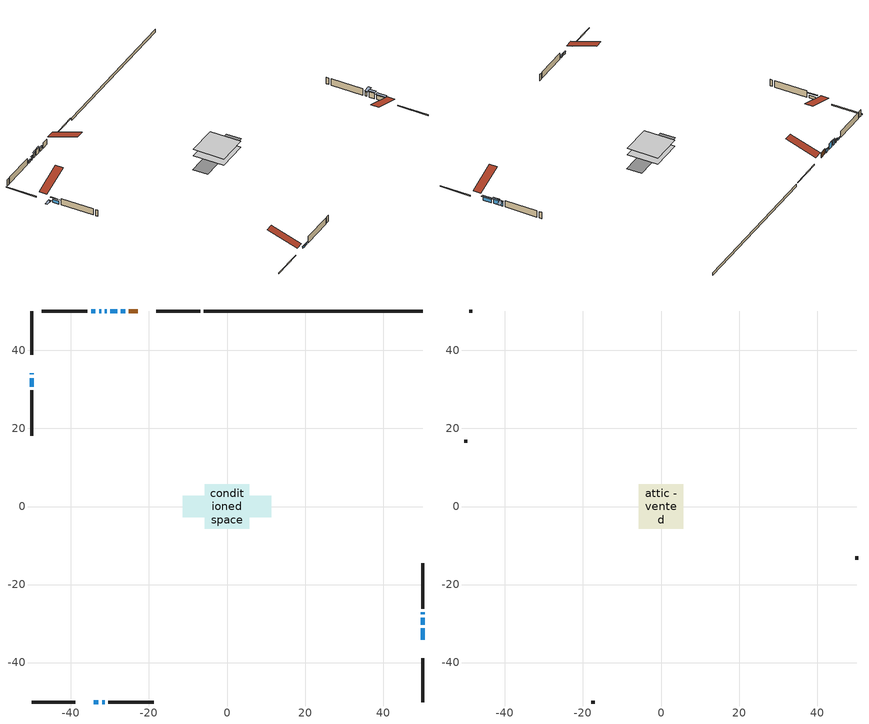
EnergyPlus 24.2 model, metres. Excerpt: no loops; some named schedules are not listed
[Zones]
conditioned space
 floor adiabatic (Floor2 construction): -5.54,-5.54 -5.54,5.54 5.54,5.54 5.54,-5.54 z0.34
 floor adiabatic (AdiabaticFloorConstruction): -5.65,-5.65 -5.65,5.65 5.65,5.65 5.65,-5.65 z0.34
 floor foundation (Slab1 construction): -11.31,-2.71 -11.31,2.71 11.31,2.71 11.31,-2.71 z-0.73
 wall outside (RimJoist1 construction): -6.89,50.13 -18.08,50.13 / -50.13,-50.13 -38.93,-50.13 / -50.13,50.13 -50.13,38.93 / 50.13,-50.13 50.13,-38.93 z0.34:0.64
 wall outside (AdiabaticWallConstruction 1): -22.84,50.13 -25.18,50.13 z0.34:2.37
 wall outside (AdiabaticWallConstruction): -50.13,34.18 -50.13,33.85 z0.33:0.45; -26.11,50.13 -27.23,50.13 / -50.13,32.93 -50.13,30.69 / -32.3,50.13 -32.81,50.13 z0.34:1.46; -28.16,50.13 -29.89,50.13 / 50.13,-30.3 50.13,-28.57 z0.34:2.45; 50.13,-34.17 50.13,-31.23 z0.34:1.97; -34.17,-50.13 -32.95,-50.13 z0.34:0.95; -30.81,50.13 -31.37,50.13 z0.34:2.12; 50.13,-27.64 50.13,-27.13 z0.34:2.02; -32.02,-50.13 -31.36,-50.13 z0.34:0.9; -33.74,50.13 -34.86,50.13 z0.34:0.85
 wall outside (Wall1 construction): -35.79,50.13 -47.44,50.13 / -30.43,-50.13 -18.78,-50.13 / -50.13,29.76 -50.13,18.1 / 50.13,-26.2 50.13,-14.55 z0.34:2.78
 wall foundation (FoundationWall1 construction): 50.13,50.13 -5.96,50.13 z-0.73:0.34
 window (WindowConstruction 10): -50.13,34.17 -50.13,33.86 z0.34:0.44
 window (WindowConstruction 5): -26.11,50.13 -27.23,50.13 z0.34:1.46
 window (WindowConstruction 6): -28.16,50.13 -29.89,50.13 z0.34:2.45
 window (WindowConstruction 7): 50.13,-34.17 50.13,-31.23 z0.34:1.96
 window (WindowConstruction 8): 50.13,-30.3 50.13,-28.57 z0.34:2.45
 window (WindowConstruction 9): -34.17,-50.13 -32.95,-50.13 z0.34:0.95
 window (WindowConstruction 11): -30.82,50.13 -31.37,50.13 z0.34:2.12
 window (WindowConstruction): 50.13,-27.64 50.13,-27.13 z0.34:2.02
 window (WindowConstruction 1): -32.02,-50.13 -31.36,-50.13 z0.34:0.9
 window (WindowConstruction 2): -50.13,32.93 -50.13,30.69 z0.34:1.46
 window (WindowConstruction 3): -32.3,50.13 -32.81,50.13 z0.34:1.46
 window (WindowConstruction 4): -33.74,50.13 -34.86,50.13 z0.34:0.85
 door (Door): -22.84,50.13 -25.18,50.13 z0.34:2.37
 ceiling adiabatic (AdiabaticFloorConstruction): 5.65,-5.65 5.65,5.65 -5.65,5.65 -5.65,-5.65 z0.34
attic - vented
 floor to conditioned space (Floor1 construction Reversed): -5.65,-5.65 -5.65,5.65 5.65,5.65 5.65,-5.65 z2.78
 wall outside (Wall2 construction): -48.37,50.13 -49.2,50.13 / -17.85,-50.13 -17.02,-50.13 / -50.13,17.18 -50.13,16.35 / 50.13,-13.62 50.13,-12.79 z0.34:2.78
 roof outside (Roof1 construction): -21.91,50.13,2.78 -21.91,39.12,6.45 -19.01,39.12,6.45 -19.01,50.13,2.78; -35.1,-50.13,2.78 -35.1,-39.12,6.45 -38,-39.12,6.45 -38,-50.13,2.78; -50.13,35.1,2.78 -39.12,35.1,6.45 -39.12,38,6.45 -50.13,38,2.78; 50.13,-35.1,2.78 39.12,-35.1,6.45 39.12,-38,6.45 50.13,-38,2.78
shading: -50.13,33.56 -50.13,34.47 -52.57,34.47 -52.57,33.56 z0.74; -27.44,50.13 -25.9,50.13 -25.9,50.42 -27.44,50.42 z1.67; -30.07,50.13 -27.98,50.13 -27.98,50.42 -30.07,50.42 z2.63; 50.13,-30.93 50.13,-34.47 51.04,-34.47 51.04,-30.93 z2.26; 50.13,-28.27 50.13,-30.6 51.04,-30.6 51.04,-28.27 z2.75; -32.77,-50.13 -34.35,-50.13 -34.35,-50.42 -32.77,-50.42 z1.13; -31.67,50.13 -30.52,50.13 -30.52,50.42 -31.67,50.42 z2.42; 50.13,-26.83 50.13,-27.94 52.57,-27.94 52.57,-26.83 z2.32; -31.12,-50.13 -32.26,-50.13 -32.26,-50.42 -31.12,-50.42 z1.14; -50.13,29.93 -50.13,33.69 -50.42,33.69 -50.42,29.93 z2.22; -33.05,50.13 -32.06,50.13 -32.06,50.42 -33.05,50.42 z1.7; -35.07,50.13 -33.53,50.13 -33.53,50.42 -35.07,50.42 z1.06
[Building]
Building 1: Terrain=Suburbs
[Site:Location]
Sault Ste Marie AP_ON: Latitude {deg}=46.49; Longitude {deg}=-84.51; Time Zone {hr}=-5; Elevation {m}=192; Keep Site Location Information=Yes
[Site:GroundTemperature:Shallow]
0.840846, -1.16074, -1.32103, -0.371179, 3.44196, 7.23733, 10.5277, 12.6121, 12.7892, 11.0939, 7.8874, 4.20846
[Site:WaterMainsTemperature]
Calculation Method=Schedule; Temperature Schedule=mains temperature schedule
[Material] Roughness=Rough; Thermal Absorptance=0.9
Name | Thickness {m} | Conductivity {W/m-K} | Density {kg/m3} | Specific Heat {J/kg-K} | Solar Absorptance | Visible Absorptance
asphalt or fiberglass shingles | 0.00635 | 0.162714 | 1121.4 | 1465.45 | 0.91 | 0.91
ceiling loosefill ins | 0.254 | 0.0480833 | 16.02 | 1046.75 | 0.7 | 0.7
ceiling stud and cavity | 0.1397 | 0.154653 | 65.682 | 1177.47 | 0.7 | 0.7
concrete 4.0 in. | 0.1016 | 1.803125 | 2242.8 | 837.4 | 0.7 | 0.7
concrete 8.0 in. | 0.2032 | 1.803125 | 2242.8 | 837.4 | 0.7 | 0.7
door material | 0.04445 | 0.053851 | 512.64 | 1214.23 | 0.7 | 0.7
exterior vertical ins | 0.00108814 | 0.029427 | 32.04 | 1214.23 | 0.7 | 0.7
floor covering | 0.0127 | 9.015625 | 54.468 | 1339.84 | 0.6 | 0.6
floor covering 1 | 0.0127 | 0.0433444 | 54.468 | 1339.84 | 0.6 | 0.6
floor rigid ins; wall rigid ins 1 | 0.512978 | 0.029427 | 32.04 | 1214.23 | 0.7 | 0.7
floor stud and cavity | 0.0889 | 0.233522 | 50.32683 | 1063.81 | 0.7 | 0.7
floor stud and cavity 1 | 0.1397 | 1.75129 | 37.0049 | 1207.88 | 0.7 | 0.7
furniture material conditioned space 1 | 0.1524 | 0.115458 | 640.8 | 1214.23 | 0.6 | 0.6
gypsum board | 0.0127 | 0.160291 | 801 | 837.4 | 0.6 | 0.6
osb sheathing 0.5 in. | 0.0127 | 0.115458 | 512.64 | 1214.23 | 0.7 | 0.7
osb sheathing 0.75 in. | 0.01905 | 0.115458 | 512.64 | 1214.23 | 0.7 | 0.7
osb sheathing 2.0 in. | 0.0508 | 0.115458 | 512.64 | 1214.23 | 0.7 | 0.7
rim joist stud and cavity | 0.0508 | 0.0706104 | 125.044 | 1163.47 | 0.6 | 0.6
wall rigid ins | 0.051816 | 0.029427 | 32.04 | 1214.23 | 0.7 | 0.7
wall stud and cavity | 0.1397 | 0.219171 | 139.0536 | 1170.24 | 0.7 | 0.7
wall stud and cavity 1 | 0.0889 | 6.1454 | 50.32683 | 1063.81 | 0.6 | 0.6
wall stud and cavity 2 | 0.0889 | 0.380278 | 52.3479 | 1209.89 | 0.7 | 0.7
wall stud and cavity 3 | 0.0889 | 0.391764 | 83.0341 | 1211.67 | 0.7 | 0.7
wood siding | 0.0254 | 0.102417 | 544.68 | 1172.36 | 0.51 | 0.51
wood siding 1 | 0.00254 | 0.102417 | 544.68 | 1172.36 | 0.51 | 0.51
wood siding 2; wood siding 3; wood siding 4 | 0.0254 | 0.102417 | 544.68 | 1172.36 | 0.7 | 0.7
[WindowMaterial:SimpleGlazingSystem]
Name | U-Factor {W/m2-K} | Solar Heat Gain Coefficient
WindowMaterial | 2.45233 | 0.48
WindowMaterial 1 | 2.66639 | 0.54
WindowMaterial 2 | 2.27745 | 0.55
WindowMaterial 3 | 2.489803 | 0.46
WindowMaterial 4 | 2.55113 | 0.55
WindowMaterial 5 | 2.41712 | 0.64
WindowMaterial 6 | 2.57611 | 0.58
WindowMaterial 7 | 3.00026 | 0.1
WindowMaterial 8 | 2.569295 | 0.59
[Construction]
AdiabaticFloorConstruction: floor stud and cavity 1, floor rigid ins, osb sheathing 0.75 in., floor covering 1
AdiabaticWallConstruction: wood siding 3, wall rigid ins 1, wall stud and cavity 2, gypsum board
AdiabaticWallConstruction 1: wood siding 4, wall rigid ins 1, wall stud and cavity 2, gypsum board
Door: door material
Floor1 construction Reversed: gypsum board, ceiling stud and cavity, ceiling loosefill ins
Floor2 construction: floor stud and cavity, floor covering
FoundationWall1 construction: concrete 8.0 in.
furniture construction conditioned space 1: furniture material conditioned space 1
PartitionWallConstruction: gypsum board, wall stud and cavity 3, gypsum board
RimJoist1 construction: wood siding 2, osb sheathing 2.0 in., rim joist stud and cavity
Roof1 construction: asphalt or fiberglass shingles
Slab1 construction: concrete 4.0 in.
Wall1 construction: wood siding, wall rigid ins, osb sheathing 0.5 in., wall stud and cavity, gypsum board
Wall2 construction: wood siding 1, wall stud and cavity 1
WindowConstruction: WindowMaterial
WindowConstruction 1: WindowMaterial 1
WindowConstruction 10: WindowMaterial 7
WindowConstruction 11: WindowMaterial 8
WindowConstruction 2; WindowConstruction 5: WindowMaterial 2
WindowConstruction 3; WindowConstruction 4: WindowMaterial 3
WindowConstruction 6; WindowConstruction 8: WindowMaterial 4
WindowConstruction 7: WindowMaterial 5
WindowConstruction 9: WindowMaterial 6
[Zone] Multiplier=1; Part of Total Floor Area=Yes
Name | Volume {m3}
attic - vented | 76.092
conditioned space | 473.5
[Space]
Name | Zone | Volume {m3}
attic - vented 1 | attic - vented | 76.092
conditioned space 1 | conditioned space | 473.5
[ZoneInfiltration:EffectiveLeakageArea]
infil attic - vented 1: Zone or Space=attic - vented 1; Schedule=Always On Discrete; Effective Air Leakage Area {cm2}=5025.84; Stack Coefficient=0.00042473; Wind Coefficient=1.39244e-05
[ZoneMixing]
whole house fan mix: Zone or Space=attic - vented; Schedule=Always On Continuous; Design Flow Rate Calculation Method=Flow/Zone; Design Flow Rate {m3/s}=0; Source Zone or Space=conditioned space
[SurfaceProperty:ExposedFoundationPerimeter]
Slab1: Exposed Perimeter Calculation Method=TotalExposedPerimeter; Total Exposed Perimeter {m}=56.083
[InternalMass] Zone or ZoneList=conditioned space; Space or SpaceList=conditioned space 1
Name | Construction | Surface Area {m2}
furniture mass conditioned space 1 | furniture construction conditioned space 1 | 149.2
partition wall mass | PartitionWallConstruction | 250.35
[Lights]
interior lighting: Zone or ZoneList or Space or SpaceList=conditioned space 1; Schedule=interior lighting schedule; Design Level Calculation Method=LightingLevel; Lighting Level {W}=343.2; Return Air Fraction=0; Fraction Radiant=0.6; Fraction Visible=0.2; Fraction Replaceable=1
[People]
occupants: Zone or ZoneList or Space or SpaceList=conditioned space 1; Number of People Schedule=occupants schedule; Number of People Calculation Method=People; Number of People=3; Fraction Radiant=0.314171; Sensible Heat Fraction=0.56303; Activity Level Schedule=occupants activity schedule; Carbon Dioxide Generation Rate {m3/s-W}=0; Enable ASHRAE 55 Comfort Warnings=No; Mean Radiant Temperature Calculation Type=EnclosureAveraged
[ElectricEquipment] Zone or ZoneList or Space or SpaceList=conditioned space 1; Design Level Calculation Method=EquipmentLevel
Name | Schedule | Design Level {W} | Fraction Latent | Fraction Radiant | Fraction Lost
clothes dryer | clothes dryer schedule | 140.772 | 0.015 | 0.081 | 0.85
clothes washer | clothes washer schedule | 32.1985 | 0.03 | 0.162 | 0.7
cooking range | cooking range schedule | 215.147 | 0.08 | 0.432 | 0.2
dishwasher | dishwasher schedule | 66.8632 | 0.3 | 0.18 | 0.4
fridge | fridge schedule | 72.9452 | 0 | 0.6 | 0
mech vent bath fan 0 | mech vent bath fan 0 schedule | 50.2 | 0 | 0 | 1
mech vent house fan | mech vent house fan schedule | 0 | 0 | 0 | 1
mech vent house fan cfis | mech vent house fan cfis schedule | 0 | 0 | 0 | 0
misc plug loads | misc plug loads schedule | 494.7 | 0.045 | 0.513 | 0.1
whole house fan | Always On Discrete | 0 | 0 | 0 | 1
[OtherEquipment] Zone or ZoneList or Space or SpaceList=conditioned space 1; Design Level Calculation Method=EquipmentLevel
Name | Fuel Type | Schedule | Design Level {W} | Fraction Latent | Fraction Radiant | Fraction Lost
clothes dryer 1 | Electricity | clothes dryer schedule | 0 | 0.015 | 0.081 | 0.85
cooking range 1 | Electricity | cooking range schedule | 0 | 0.08 | 0.432 | 0.2
general water use latent | None | general water use schedule | 62.594 | 1 | 0 | 0
general water use sensible | None | general water use schedule | -61.6891 | 0 | 0.6 | 0
mech vent house fan latent load | None | Always On Discrete | 0 | 1 | 0 | 0
mech vent house fan sensible load | None | Always On Discrete | 0 | 0 | 0 | 0
water heater energy adjustment1 | Propane | Always On Discrete | 0.01 | 0 | 0 | 1
[ZoneInfiltration:DesignFlowRate] Zone or ZoneList or Space or SpaceList=conditioned space 1; Schedule=Always On Discrete; Design Flow Rate Calculation Method=Flow/Zone; Design Flow Rate {m3/s}=0
infil flow; natural vent flow; whole house fan flow
[AvailabilityManager:Scheduled]
central ac and furnace airloop Availability Manager: Schedule=Always On Discrete
[Foundation:Kiva]
Foundation Kiva 1: Initial Indoor Air Temperature {C}=18.8889; Wall Height Above Grade {m}=0.340004; Wall Depth Below Slab {m}=0.2032; Custom Block Material Name 1=exterior vertical ins; Custom Block Depth 1 {m}=1.07; Custom Block X Position 1 {m}=0.2032; Custom Block Z Position 1 {m}=0
[Foundation:Kiva:Settings]
Soil Conductivity {W/m-K}=0.849921; Soil Density {kg/m3}=1842.3; Soil Specific Heat {J/kg-K}=418.7; Ground Solar Absorptivity=0.9; Ground Thermal Absorptivity=0.9; Ground Surface Roughness {m}=0.03; Far-Field Width {m}=40; Deep-Ground Boundary Condition=ZeroFlux; Deep-Ground Depth {m}=40; Minimum Cell Dimension {m}=0.2; Maximum Cell Growth Coefficient=3; Simulation Timestep=Timestep
[Exterior:Lights]
exterior lighting: Schedule=exterior lighting schedule; Design Level {W}=75.6
[EnergyManagementSystem:GlobalVariable]
central_ac_and_furnace_airloop_Fan_RTF
infil_program_Qfan
infil_program_Qinf
natural_vent_program_Qnv
natural_vent_program_Qwhf
[EnergyManagementSystem:Sensor]
Name | Output:Variable or Output:Meter Index Key | Output:Variable or Output:Meter
airflow_gain | infil flow | Infiltration Sensible Heat Gain Energy
airflow_gain_1 | natural vent flow | Infiltration Sensible Heat Gain Energy
airflow_gain_2 | whole house fan flow | Infiltration Sensible Heat Gain Energy
airflow_loss | infil flow | Infiltration Sensible Heat Loss Energy
airflow_loss_1 | natural vent flow | Infiltration Sensible Heat Loss Energy
airflow_loss_2 | whole house fan flow | Infiltration Sensible Heat Loss Energy
clg_load_cond |  | Cooling:EnergyTransfer:Zone:CONDITIONED SPACE
clg_sp_s; clg_sp_s_1 | cooling setpoint | Schedule Value
clothes_dryer_exhaust_0_sch_s | clothes dryer exhaust 0 schedule | Schedule Value
cool_season | cooling season schedule | Schedule Value
htg_load_cond |  | Heating:EnergyTransfer:Zone:CONDITIONED SPACE
htg_sp_s; htg_sp_s_1 | heating setpoint | Schedule Value
ig_ee_conv | clothes dryer | Electric Equipment Convective Heating Energy
ig_ee_conv_2 | cooking range | Electric Equipment Convective Heating Energy
ig_ee_conv_4 | fridge | Electric Equipment Convective Heating Energy
ig_ee_conv_5 | misc plug loads | Electric Equipment Convective Heating Energy
ig_ee_conv_6 | whole house fan | Electric Equipment Convective Heating Energy
ig_ee_rad | clothes dryer | Electric Equipment Radiant Heating Energy
ig_ee_rad_2 | cooking range | Electric Equipment Radiant Heating Energy
ig_ee_rad_4 | fridge | Electric Equipment Radiant Heating Energy
ig_ee_rad_5 | misc plug loads | Electric Equipment Radiant Heating Energy
ig_ee_rad_6 | whole house fan | Electric Equipment Radiant Heating Energy
ig_lgt_conv | interior lighting | Lights Convective Heating Energy
ig_lgt_rad | interior lighting | Lights Radiant Heating Energy
ig_lgt_vis | interior lighting | Lights Visible Radiation Heating Energy
ig_oe_conv | clothes dryer 1 | Other Equipment Convective Heating Energy
ig_oe_conv_1 | cooking range 1 | Other Equipment Convective Heating Energy
ig_oe_conv_2 | general water use latent | Other Equipment Convective Heating Energy
ig_oe_conv_3 | general water use sensible | Other Equipment Convective Heating Energy
ig_oe_conv_4 | water heater energy adjustment1 | Other Equipment Convective Heating Energy
ig_oe_rad | clothes dryer 1 | Other Equipment Radiant Heating Energy
ig_oe_rad_1 | cooking range 1 | Other Equipment Radiant Heating Energy
ig_oe_rad_2 | general water use latent | Other Equipment Radiant Heating Energy
ig_oe_rad_3 | general water use sensible | Other Equipment Radiant Heating Energy
ig_oe_rad_4 | water heater energy adjustment1 | Other Equipment Radiant Heating Energy
ig_ppl_conv | occupants | People Convective Heating Energy
ig_ppl_rad | occupants | People Radiant Heating Energy
im_conv | furniture mass conditioned space 1 | Surface Inside Face Convection Heat Gain Energy
im_conv_1 | partition wall mass | Surface Inside Face Convection Heat Gain Energy
im_ig | furniture mass conditioned space 1 | Surface Inside Face Internal Gains Radiation Heat Gain Energy
im_ig_1 | partition wall mass | Surface Inside Face Internal Gains Radiation Heat Gain Energy
im_lgt | furniture mass conditioned space 1 | Surface Inside Face Lights Radiation Heat Gain Energy
im_lgt_1 | partition wall mass | Surface Inside Face Lights Radiation Heat Gain Energy
im_sol | furniture mass conditioned space 1 | Surface Inside Face Solar Radiation Heat Gain Energy
im_sol_1 | partition wall mass | Surface Inside Face Solar Radiation Heat Gain Energy
im_surf | furniture mass conditioned space 1 | Surface Inside Face Net Surface Thermal Radiation Heat Gain Energy
im_surf_1 | partition wall mass | Surface Inside Face Net Surface Thermal Radiation Heat Gain Energy
mech_vent_bath_fan_0_sch_s | mech vent bath fan 0 schedule | Schedule Value
mv_conv | mech vent bath fan 0 | Electric Equipment Convective Heating Energy
mv_conv_1 | mech vent house fan | Electric Equipment Convective Heating Energy
mv_conv_2 | mech vent house fan cfis | Electric Equipment Convective Heating Energy
mv_conv_3 | mech vent house fan latent load | Other Equipment Convective Heating Energy
mv_conv_4 | mech vent house fan sensible load | Other Equipment Convective Heating Energy
mv_rad | mech vent bath fan 0 | Electric Equipment Radiant Heating Energy
mv_rad_1 | mech vent house fan | Electric Equipment Radiant Heating Energy
mv_rad_2 | mech vent house fan cfis | Electric Equipment Radiant Heating Energy
mv_rad_3 | mech vent house fan latent load | Other Equipment Radiant Heating Energy
mv_rad_4 | mech vent house fan sensible load | Other Equipment Radiant Heating Energy
natural_vent_s | natural vent schedule | Schedule Value
out_pb_s |  | Site Outdoor Air Barometric Pressure
out_wt_s |  | Site Outdoor Air Humidity Ratio
site_vw_s |  | Site Wind Speed
ss_back_out | Window1 | Surface Window Shortwave from Zone Back Out Window Heat Transfer Rate
ss_back_out_1 | Window10 | Surface Window Shortwave from Zone Back Out Window Heat Transfer Rate
ss_back_out_10 | Window8 | Surface Window Shortwave from Zone Back Out Window Heat Transfer Rate
ss_back_out_11 | Window9 | Surface Window Shortwave from Zone Back Out Window Heat Transfer Rate
ss_back_out_2 | Window11 | Surface Window Shortwave from Zone Back Out Window Heat Transfer Rate
ss_back_out_3 | Window12 | Surface Window Shortwave from Zone Back Out Window Heat Transfer Rate
ss_back_out_4 | Window14 | Surface Window Shortwave from Zone Back Out Window Heat Transfer Rate
ss_back_out_5 | Window15 | Surface Window Shortwave from Zone Back Out Window Heat Transfer Rate
ss_back_out_6 | Window3 | Surface Window Shortwave from Zone Back Out Window Heat Transfer Rate
ss_back_out_7 | Window4 | Surface Window Shortwave from Zone Back Out Window Heat Transfer Rate
ss_back_out_8 | Window5 | Surface Window Shortwave from Zone Back Out Window Heat Transfer Rate
ss_back_out_9 | Window6 | Surface Window Shortwave from Zone Back Out Window Heat Transfer Rate
ss_conv | Door1 | Surface Inside Face Convection Heat Gain Energy
ss_conv_1 | Window1 | Surface Inside Face Convection Heat Gain Energy
ss_conv_10 | Window6 | Surface Inside Face Convection Heat Gain Energy
ss_conv_11 | Window8 | Surface Inside Face Convection Heat Gain Energy
ss_conv_12 | Window9 | Surface Inside Face Convection Heat Gain Energy
ss_conv_2 | Window10 | Surface Inside Face Convection Heat Gain Energy
ss_conv_3 | Window11 | Surface Inside Face Convection Heat Gain Energy
ss_conv_4 | Window12 | Surface Inside Face Convection Heat Gain Energy
ss_conv_5 | Window14 | Surface Inside Face Convection Heat Gain Energy
ss_conv_6 | Window15 | Surface Inside Face Convection Heat Gain Energy
ss_conv_7 | Window3 | Surface Inside Face Convection Heat Gain Energy
ss_conv_8 | Window4 | Surface Inside Face Convection Heat Gain Energy
ss_conv_9 | Window5 | Surface Inside Face Convection Heat Gain Energy
ss_ig | Door1 | Surface Inside Face Internal Gains Radiation Heat Gain Energy
ss_ig_1 | Window1 | Surface Inside Face Internal Gains Radiation Heat Gain Energy
ss_ig_10 | Window6 | Surface Inside Face Internal Gains Radiation Heat Gain Energy
ss_ig_11 | Window8 | Surface Inside Face Internal Gains Radiation Heat Gain Energy
ss_ig_12 | Window9 | Surface Inside Face Internal Gains Radiation Heat Gain Energy
ss_ig_2 | Window10 | Surface Inside Face Internal Gains Radiation Heat Gain Energy
ss_ig_3 | Window11 | Surface Inside Face Internal Gains Radiation Heat Gain Energy
ss_ig_4 | Window12 | Surface Inside Face Internal Gains Radiation Heat Gain Energy
ss_ig_5 | Window14 | Surface Inside Face Internal Gains Radiation Heat Gain Energy
ss_ig_6 | Window15 | Surface Inside Face Internal Gains Radiation Heat Gain Energy
ss_ig_7 | Window3 | Surface Inside Face Internal Gains Radiation Heat Gain Energy
ss_ig_8 | Window4 | Surface Inside Face Internal Gains Radiation Heat Gain Energy
ss_ig_9 | Window5 | Surface Inside Face Internal Gains Radiation Heat Gain Energy
ss_lgt | Door1 | Surface Inside Face Lights Radiation Heat Gain Energy
ss_sol | Door1 | Surface Inside Face Solar Radiation Heat Gain Energy
ss_surf | Door1 | Surface Inside Face Net Surface Thermal Radiation Heat Gain Energy
ss_surf_1 | Window1 | Surface Inside Face Net Surface Thermal Radiation Heat Gain Energy
ss_surf_10 | Window6 | Surface Inside Face Net Surface Thermal Radiation Heat Gain Energy
ss_surf_11 | Window8 | Surface Inside Face Net Surface Thermal Radiation Heat Gain Energy
ss_surf_12 | Window9 | Surface Inside Face Net Surface Thermal Radiation Heat Gain Energy
ss_surf_2 | Window10 | Surface Inside Face Net Surface Thermal Radiation Heat Gain Energy
ss_surf_3 | Window11 | Surface Inside Face Net Surface Thermal Radiation Heat Gain Energy
ss_surf_4 | Window12 | Surface Inside Face Net Surface Thermal Radiation Heat Gain Energy
ss_surf_5 | Window14 | Surface Inside Face Net Surface Thermal Radiation Heat Gain Energy
ss_surf_6 | Window15 | Surface Inside Face Net Surface Thermal Radiation Heat Gain Energy
ss_surf_7 | Window3 | Surface Inside Face Net Surface Thermal Radiation Heat Gain Energy
ss_surf_8 | Window4 | Surface Inside Face Net Surface Thermal Radiation Heat Gain Energy
ss_surf_9 | Window5 | Surface Inside Face Net Surface Thermal Radiation Heat Gain Energy
ss_trans_in | Window1 | Surface Window Transmitted Solar Radiation Rate
ss_trans_in_1 | Window10 | Surface Window Transmitted Solar Radiation Rate
ss_trans_in_10 | Window8 | Surface Window Transmitted Solar Radiation Rate
ss_trans_in_11 | Window9 | Surface Window Transmitted Solar Radiation Rate
ss_trans_in_2 | Window11 | Surface Window Transmitted Solar Radiation Rate
ss_trans_in_3 | Window12 | Surface Window Transmitted Solar Radiation Rate
ss_trans_in_4 | Window14 | Surface Window Transmitted Solar Radiation Rate
ss_trans_in_5 | Window15 | Surface Window Transmitted Solar Radiation Rate
ss_trans_in_6 | Window3 | Surface Window Transmitted Solar Radiation Rate
ss_trans_in_7 | Window4 | Surface Window Transmitted Solar Radiation Rate
ss_trans_in_8 | Window5 | Surface Window Transmitted Solar Radiation Rate
ss_trans_in_9 | Window6 | Surface Window Transmitted Solar Radiation Rate
ss_trans_out | Window1 | Surface Inside Face Initial Transmitted Diffuse Transmitted Out Window Solar Radiation Rate
ss_trans_out_1 | Window10 | Surface Inside Face Initial Transmitted Diffuse Transmitted Out Window Solar Radiation Rate
ss_trans_out_10 | Window8 | Surface Inside Face Initial Transmitted Diffuse Transmitted Out Window Solar Radiation Rate
ss_trans_out_11 | Window9 | Surface Inside Face Initial Transmitted Diffuse Transmitted Out Window Solar Radiation Rate
ss_trans_out_2 | Window11 | Surface Inside Face Initial Transmitted Diffuse Transmitted Out Window Solar Radiation Rate
ss_trans_out_3 | Window12 | Surface Inside Face Initial Transmitted Diffuse Transmitted Out Window Solar Radiation Rate
ss_trans_out_4 | Window14 | Surface Inside Face Initial Transmitted Diffuse Transmitted Out Window Solar Radiation Rate
ss_trans_out_5 | Window15 | Surface Inside Face Initial Transmitted Diffuse Transmitted Out Window Solar Radiation Rate
ss_trans_out_6 | Window3 | Surface Inside Face Initial Transmitted Diffuse Transmitted Out Window Solar Radiation Rate
ss_trans_out_7 | Window4 | Surface Inside Face Initial Transmitted Diffuse Transmitted Out Window Solar Radiation Rate
ss_trans_out_8 | Window5 | Surface Inside Face Initial Transmitted Diffuse Transmitted Out Window Solar Radiation Rate
ss_trans_out_9 | Window6 | Surface Inside Face Initial Transmitted Diffuse Transmitted Out Window Solar Radiation Rate
s_conv | Floor1 | Surface Inside Face Convection Heat Gain Energy
s_conv_1 | Floor2 | Surface Inside Face Convection Heat Gain Energy
s_conv_10 | Wall1:0 | Surface Inside Face Convection Heat Gain Energy
s_conv_11 | Wall1:180 | Surface Inside Face Convection Heat Gain Energy
s_conv_12 | Wall1:270 | Surface Inside Face Convection Heat Gain Energy
s_conv_13 | Wall1:90 | Surface Inside Face Convection Heat Gain Energy
s_conv_2 | FoundationWall1 | Surface Inside Face Convection Heat Gain Energy
s_conv_3 | inferred conditioned ceiling | Surface Inside Face Convection Heat Gain Energy
